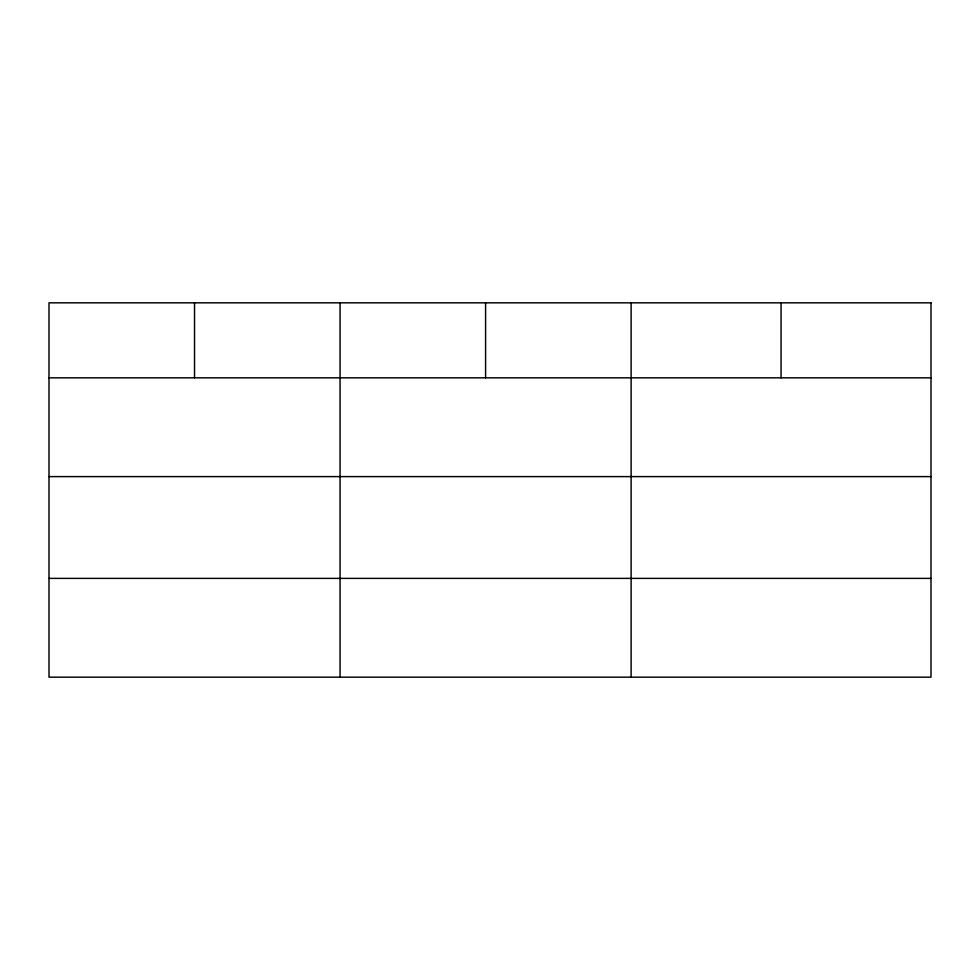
<?xml version="1.0" encoding="UTF-8"?>
<svg xmlns="http://www.w3.org/2000/svg" width="980" height="980" viewBox="0 0 980 980"><rect width="100%" height="100%" fill="white"/><g stroke="black" fill="none" stroke-linecap="round" stroke-linejoin="round"><path stroke-width="1.47" d="M49 377.827L931 377.827M49 476.611L931 476.611M49 578.384L931 578.384M781.06 302.832L781.06 377.827M631.12 302.832L631.12 677.168M485.59 302.832L485.59 377.827M340.06 302.832L340.06 677.168M194.53 302.832L194.53 377.827M931 302.832L49 302.832L49 677.168L931 677.168L931 302.832"/></g></svg>
